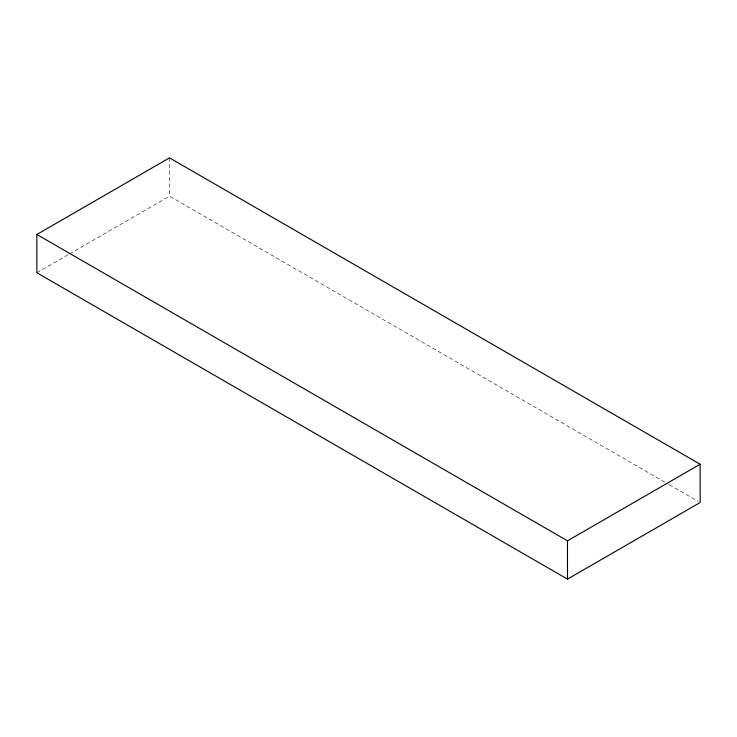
<?xml version="1.0" encoding="UTF-8"?>
<svg xmlns="http://www.w3.org/2000/svg" width="737" height="737" viewBox="0 0 737 737"><rect width="100%" height="100%" fill="white"/><g stroke="black" fill="none" stroke-linecap="round" stroke-linejoin="round"><path stroke-width="0.55" stroke-dasharray="3.69 2.76" d="M36.85 272.764L68.532 254.468M69.518 253.897L169.51 196.171L668.293 484.145M669.288 484.716L698.16 501.381M169.51 157.875L169.51 196.171"/><path stroke-width="1.11" d="M36.85 234.467L169.51 157.875L700.15 464.236L700.15 502.533L567.49 579.125L36.85 272.764L36.85 234.467L567.49 540.829L700.15 464.236M567.49 540.829L567.49 579.125"/></g></svg>
